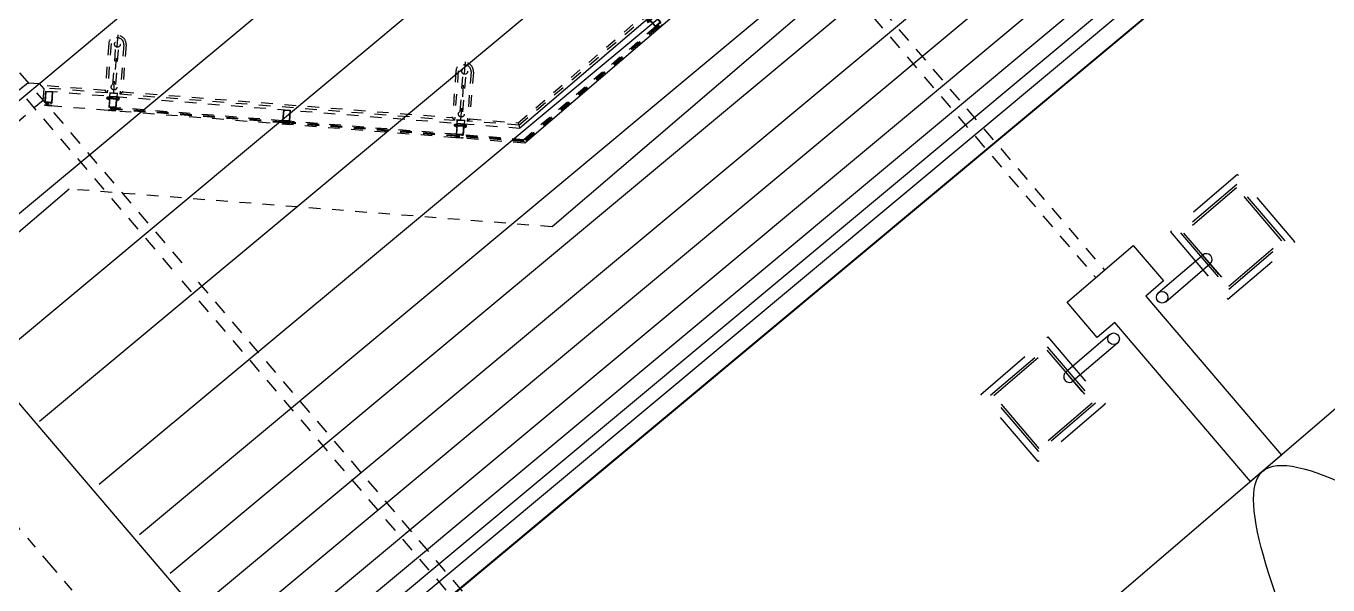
# Model space of a CAD drawing. Extents: x 146 to 670, y 614 to 806.
# Drawn here: x 390.37 to 401.59, y 704.67 to 709.48 of the extents above; entities that cross this region are included whole.
import ezdxf

# ---------------------------------------------------------------- set-up
doc = ezdxf.new("R2010")
doc.units = 0
doc.header["$LTSCALE"] = 0.5
doc.header["$MEASUREMENT"] = 0
for name, pattern in [('CENTER2', [1.125, 0.75, -0.125, 0.125, -0.125]), ('DASHDOTX2', [2, 1, -0.5, 0, -0.5]), ('DASHED2', [0.375, 0.25, -0.125]), ('HIDDEN', [0.375, 0.25, -0.125])]:
    doc.linetypes.add(name, pattern=pattern)
for name, color, linetype in [('2', 1, 'CONTINUOUS'), ('4', 3, 'CONTINUOUS'), ('6', 7, 'CONTINUOUS'), ('9', 1, 'DASHED2'), ('EJES', 6, 'CENTER2'), ('paredes', 1, 'CONTINUOUS'), ('PROYECCIONES', 6, 'HIDDEN'), ('talud', 5, 'CONTINUOUS'), ('texturas', 6, 'CONTINUOUS'), ('TUBERIA', 7, 'DASHDOTX2'), ('ventanas', 1, 'CONTINUOUS'), ('vidrio', 6, 'CONTINUOUS')]:
    doc.layers.add(name, color=color, linetype=linetype)

# ---------------------------------------------------------------- blocks, each defined once
blk = doc.blocks.new('apoymuro-cortina')
at = {"layer": 'vidrio', "color": 1, "linetype": 'Continuous'}
for p, q in [((0, 0), (-0.099, 0)), ((0, -0.057), (0, 0)), ((-0.125, -0.001), (-0.125, -0.057)), ((-0.119, 0), (-0.124, 0)), ((-0.124, -0.057), (-0.119, -0.057)), ((-0.122, -0.01), (-0.122, -0.003)), ((-0.122, -0.032), (-0.122, -0.013)), ((-0.096, -0.032), (-0.122, -0.032)), ((-0.122, -0.035), (-0.096, -0.035)), ((-0.122, -0.044), (-0.122, -0.035)), ((-0.122, -0.054), (-0.122, -0.048)), ((-0.121, -0.003), (-0.12, -0.003)), ((-0.12, -0.01), (-0.121, -0.01)), ((-0.121, -0.013), (-0.119, -0.013)), ((-0.119, -0.045), (-0.121, -0.045)), ((-0.121, -0.047), (-0.12, -0.047)), ((-0.12, -0.055), (-0.121, -0.055)), ((-0.12, -0.003), (-0.12, -0.004)), ((-0.12, -0.009), (-0.12, -0.01)), ((-0.12, -0.047), (-0.12, -0.048)), ((-0.12, -0.054), (-0.12, -0.055)), ((-0.119, -0.004), (-0.119, -0.001)), ((-0.119, -0.012), (-0.119, -0.009)), ((-0.119, -0.048), (-0.119, -0.045)), ((-0.119, -0.057), (-0.119, -0.054)), ((-0.1, -0.001), (-0.1, -0.004)), ((-0.1, -0.009), (-0.1, -0.012)), ((-0.1, -0.045), (-0.1, -0.048)), ((-0.1, -0.054), (-0.1, -0.057)), ((-0.099, -0.013), (-0.097, -0.013)), ((-0.097, -0.045), (-0.099, -0.045)), ((-0.099, -0.057), (-0.094, -0.057)), ((-0.098, -0.003), (-0.097, -0.003)), ((-0.098, -0.004), (-0.098, -0.003)), ((-0.098, -0.01), (-0.098, -0.009)), ((-0.097, -0.01), (-0.098, -0.01)), ((-0.098, -0.047), (-0.097, -0.047)), ((-0.098, -0.048), (-0.098, -0.047)), ((-0.098, -0.055), (-0.098, -0.054)), ((-0.097, -0.055), (-0.098, -0.055)), ((-0.096, -0.003), (-0.096, -0.01)), ((-0.096, -0.013), (-0.096, -0.032)), ((-0.096, -0.035), (-0.096, -0.044)), ((-0.096, -0.048), (-0.096, -0.054)), ((-0.094, -0.057), (0, -0.057)), ((-0.093, -0.003), (-0.093, -0.054)), ((-0.004, -0.003), (-0.093, -0.003)), ((-0.093, -0.055), (-0.004, -0.055)), ((-0.003, -0.054), (-0.003, -0.003))]:
    blk.add_line(p, q, dxfattribs=at)
at = {"layer": 'vidrio', "linetype": 'Continuous'}
for p, q in [((-0.04, 0.002), (-0.04, 0.005)), ((-0.04, 0.005), (0.031, 0.005)), ((0.027, 0.002), (-0.04, 0.002)), ((-0.032, 0.006), (-0.032, 0.008)), ((-0.032, 0.008), (-0.006, 0.008)), ((-0.006, 0.006), (-0.032, 0.006)), ((-0.009, 0.01), (-0.029, 0.01)), ((-0.029, 0.01), (-0.029, 0.008)), ((-0.029, 0.008), (-0.009, 0.008)), ((-0.028, 0.011), (-0.028, 0.02)), ((-0.026, 0.021), (-0.011, 0.021)), ((-0.011, 0.011), (-0.026, 0.011)), ((-0.024, 0.02), (-0.024, 0.011)), ((-0.015, 0.021), (-0.023, 0.021)), ((-0.014, 0.011), (-0.014, 0.02)), ((-0.009, 0.02), (-0.009, 0.011)), ((-0.009, 0.008), (-0.009, 0.01)), ((-0.006, 0.008), (-0.006, 0.006)), ((0.027, -0.059), (0.027, 0.002)), ((0.031, -0.063), (0.031, 0.005)), ((-0.105, -0.044), (-0.113, -0.044)), ((-0.04, -0.059), (0.027, -0.059)), ((-0.04, -0.063), (-0.04, -0.059)), ((0.031, -0.063), (-0.04, -0.063)), ((-0.032, -0.063), (-0.032, -0.065)), ((-0.006, -0.063), (-0.032, -0.063)), ((-0.032, -0.065), (-0.006, -0.065)), ((-0.029, -0.068), (-0.029, -0.065)), ((-0.029, -0.065), (-0.009, -0.065)), ((-0.009, -0.068), (-0.029, -0.068)), ((-0.028, -0.069), (-0.028, -0.078)), ((-0.011, -0.068), (-0.026, -0.068)), ((-0.026, -0.078), (-0.011, -0.078)), ((-0.013, -0.005), (-0.025, -0.005)), ((-0.025, -0.005), (-0.025, -0.052)), ((-0.025, -0.052), (-0.013, -0.052)), ((-0.025, -0.083), (-0.025, -0.078)), ((-0.013, -0.079), (-0.025, -0.079)), ((-0.013, -0.081), (-0.025, -0.081)), ((-0.025, -0.083), (-0.024, -0.084)), ((-0.013, -0.083), (-0.025, -0.083)), ((-0.024, -0.078), (-0.024, -0.069)), ((-0.014, -0.084), (-0.024, -0.084)), ((-0.015, -0.078), (-0.023, -0.078)), ((-0.015, -0.08), (-0.023, -0.08)), ((-0.015, -0.082), (-0.023, -0.082)), ((-0.019, -0.084), (-0.019, -0.084)), ((-0.014, -0.069), (-0.014, -0.078)), ((-0.013, -0.083), (-0.014, -0.084)), ((-0.013, -0.052), (-0.013, -0.005)), ((-0.013, -0.083), (-0.013, -0.078)), ((-0.009, -0.065), (-0.009, -0.068)), ((-0.009, -0.078), (-0.009, -0.069)), ((-0.006, -0.065), (-0.006, -0.063))]:
    blk.add_line(p, q, dxfattribs=at)
at = {"layer": 'vidrio', "color": 1, "linetype": 'Continuous', "extrusion": (0, 0, -1)}
for centre, major_axis, start_param, end_param in [((-0.099, -0.001), (0.000451, -0.000451), 2.356194, 3.926991), ((-0.124, -0.001), (0.000451, -0.000451), 2.356194, 3.926991), ((-0.124, -0.057), (0.000451, 0.000451), 2.356194, 3.926991), ((-0.121, -0.003), (0.000451, -0.000451), 2.356194, 3.926991), ((-0.121, -0.01), (0.000451, 0.000451), 2.356194, 3.926991), ((-0.121, -0.013), (0.000451, -0.000451), 2.356194, 3.926991), ((-0.121, -0.044), (0.000451, 0.000451), 2.356194, 3.926991), ((-0.121, -0.048), (0.000451, -0.000451), 2.356194, 3.926991), ((-0.121, -0.054), (0.000451, 0.000451), 2.356194, 3.926991), ((-0.119, -0.004), (0.000451, 0.000451), 2.356194, 3.926991), ((-0.119, -0.009), (0.000451, -0.000451), 2.356194, 3.926991), ((-0.119, -0.048), (0.000451, 0.000451), 2.356194, 3.926991), ((-0.119, -0.054), (0.000451, -0.000451), 2.356194, 3.926991), ((-0.119, -0.001), (0.000451, -0.000451), 3.926991, 5.497787), ((-0.119, -0.004), (0.000451, -0.000451), -0.785398, 0.785398), ((-0.119, -0.009), (0.000451, -0.000451), 3.926991, 5.497787), ((-0.119, -0.012), (0.000451, -0.000451), -0.785398, 0.785398), ((-0.119, -0.045), (0.000451, -0.000451), 3.926991, 5.497787), ((-0.119, -0.048), (0.000451, -0.000451), -0.785398, 0.785398), ((-0.119, -0.054), (0.000451, -0.000451), 3.926991, 5.497787), ((-0.119, -0.057), (0.000451, -0.000451), -0.785398, 0.785398), ((-0.099, -0.004), (0.000451, 0.000451), 2.356194, 3.926991), ((-0.099, -0.009), (0.000451, -0.000451), 2.356194, 3.926991), ((-0.099, -0.012), (0.000451, 0.000451), 2.356194, 3.926991), ((-0.099, -0.045), (0.000451, -0.000451), 2.356194, 3.926991), ((-0.099, -0.048), (0.000451, 0.000451), 2.356194, 3.926991), ((-0.099, -0.054), (0.000451, -0.000451), 2.356194, 3.926991), ((-0.099, -0.057), (0.000451, 0.000451), 2.356194, 3.926991), ((-0.099, -0.004), (0.000451, -0.000451), -0.785398, 0.785398), ((-0.099, -0.009), (0.000451, -0.000451), 3.926991, 5.497787), ((-0.099, -0.048), (0.000451, -0.000451), -0.785398, 0.785398), ((-0.099, -0.054), (0.000451, -0.000451), 3.926991, 5.497787), ((-0.097, -0.003), (0.000451, 0.000451), 5.497787, 7.068583), ((-0.097, -0.01), (0.000451, -0.000451), -0.785398, 0.785398), ((-0.097, -0.013), (0.000451, -0.000451), 3.926991, 5.497787), ((-0.097, -0.044), (0.000451, -0.000451), -0.785398, 0.785398), ((-0.097, -0.048), (0.000451, 0.000451), 5.497787, 7.068583), ((-0.093, -0.003), (0.000361, 0.000361), 3.926991, 5.497787), ((-0.093, -0.054), (0.000361, 0.000361), 2.356194, 3.926991)]:
    blk.add_ellipse(centre, major_axis=major_axis, ratio=1, start_param=start_param, end_param=end_param, dxfattribs=at)
at = {"layer": 'vidrio', "linetype": 'Continuous', "extrusion": (0, 0, -1)}
for centre, major_axis, start_param, end_param in [((-0.026, 0.016), (0.00325, -0.00325), 3.399063, 4.454918), ((-0.026, 0.015), (0.00325, -0.00325), 0.257471, 1.313326), ((-0.019, 0), (0.0144, -0.0144), 3.678281, 4.175701), ((-0.019, 0.031), (0.0144, 0.0144), 2.107484, 2.604904), ((-0.011, 0.016), (0.00325, -0.00325), 3.399063, 4.454918), ((-0.011, 0.015), (0.00325, -0.00325), 0.257471, 1.313326), ((-0.026, -0.073), (0.00325, 0.00325), 4.96986, 6.025715), ((-0.026, -0.074), (0.00325, 0.00325), 1.828267, 2.884122), ((-0.019, -0.088), (0.0144, 0.0144), 5.249077, 5.746497), ((-0.019, -0.058), (0.0144, -0.0144), 0.536688, 1.034108), ((-0.011, -0.073), (0.00325, 0.00325), 4.96986, 6.025715), ((-0.011, -0.074), (0.00325, 0.00325), 1.828267, 2.884122)]:
    blk.add_ellipse(centre, major_axis=major_axis, ratio=1, start_param=start_param, end_param=end_param, dxfattribs=at)
at = {"layer": 'vidrio', "color": 5, "linetype": 'Continuous', "extrusion": (0, 0, -1)}
for centre, major_axis, start_param, end_param in [((-0.004, -0.003), (0.000361, -0.000361), 3.926991, 5.497787), ((-0.004, -0.054), (0.000361, 0.000361), 0.785398, 2.356194)]:
    blk.add_ellipse(centre, major_axis=major_axis, ratio=1, start_param=start_param, end_param=end_param, dxfattribs=at)

msp = doc.modelspace()

# ---------------------------------------------------------------- linework, layer by layer
at = {"layer": '2', "ltscale": 2}
for p, q in [((405.563, 721.534, -1221.5), (388.949, 707.697, -1221.5)), ((406.136, 721.036, -1221.5), (389.522, 707.2, -1221.5)), ((406.726, 720.447, -1221.5), (390.112, 706.611, -1221.5)), ((407.106, 719.91, -1221.5), (390.492, 706.074, -1221.5)), ((407.62, 719.367, -1221.5), (391.006, 705.531, -1221.5)), ((407.967, 718.935, -1221.5), (391.353, 705.098, -1221.5)), ((408.231, 718.603, -1221.5), (391.617, 704.767, -1221.5)), ((408.464, 718.294, -1221.5), (391.851, 704.458, -1221.5)), ((408.671, 718.023, -1221.5), (392.057, 704.187, -1221.5)), ((408.866, 717.787, -1221.5), (392.253, 703.951, -1221.5)), ((409.043, 717.639, -1221.5), (392.429, 703.803, -1221.5)), ((409.081, 717.464, -1221.5), (392.467, 703.628, -1221.5)), ((409.209, 717.418, -1221.5), (392.595, 703.582, -1221.5)), ((409.325, 717.302, -1221.5), (392.692, 703.45, -1221.5))]:
    msp.add_line(p, q, dxfattribs=at)
at = {"layer": '4', "elevation": -1221.5}
msp.add_lwpolyline([(401.188, 705.785), (400.922, 705.558), (399.753, 706.926), (399.601, 706.796), (399.341, 707.1), (399.911, 707.587), (400.171, 707.283), (400.019, 707.153), (401.188, 705.785)], dxfattribs=at)
at = {"layer": '6', "ltscale": 2}
for p, q in [((392.692, 703.45, -1221.5), (377.53, 721.184, -1221.5)), ((409.306, 717.291, -1221.5), (392.691, 703.456, -1221.5))]:
    msp.add_line(p, q, dxfattribs=at)
at = {"layer": '9', "ltscale": 0.8}
for p, q in [((394.614, 708.643, -1221.5), (395.67, 709.547, -1221.5)), ((394.62, 708.623, -1221.5), (395.698, 709.544, -1221.5)), ((395.797, 709.47, -1221.5), (394.661, 708.498, -1221.5)), ((395.814, 709.472, -1221.5), (394.664, 708.489, -1221.5)), ((395.816, 709.469, -1221.5), (394.665, 708.485, -1221.5)), ((395.819, 709.465, -1221.5), (394.667, 708.48, -1221.5)), ((391.13, 708.901, -1221.5), (391.169, 709.41, -1221.5)), ((391.087, 709.325, -1221.5), (391.056, 708.922, -1221.5)), ((391.107, 709.324, -1221.5), (391.074, 708.9, -1221.5)), ((391.123, 708.974, -1221.5), (391.148, 709.299, -1221.5)), ((391.148, 708.972, -1221.5), (391.173, 709.297, -1221.5)), ((391.217, 709.315, -1221.5), (391.184, 708.891, -1221.5)), ((391.237, 709.314, -1221.5), (391.205, 708.91, -1221.5)), ((394.12, 708.668, -1221.5), (394.16, 709.177, -1221.5)), ((394.078, 709.092, -1221.5), (394.047, 708.688, -1221.5)), ((394.098, 709.09, -1221.5), (394.065, 708.666, -1221.5)), ((394.114, 708.74, -1221.5), (394.139, 709.065, -1221.5)), ((394.138, 708.738, -1221.5), (394.164, 709.063, -1221.5)), ((394.208, 709.081, -1221.5), (394.175, 708.658, -1221.5)), ((394.228, 709.08, -1221.5), (394.196, 708.676, -1221.5)), ((390.392, 708.988, -1221.5), (388.378, 707.265, -1221.5)), ((390.392, 708.988, -1221.5), (390.492, 708.98, -1221.5)), ((390.53, 708.935, -1221.5), (390.492, 708.98, -1221.5)), ((390.508, 708.961, -1221.5), (390.512, 708.964, -1221.5)), ((391.056, 708.922, -1221.5), (390.512, 708.964, -1221.5)), ((390.522, 708.836, -1221.5), (390.53, 708.935, -1221.5)), ((391.074, 708.9, -1221.5), (390.523, 708.943, -1221.5)), ((390.538, 708.817, -1221.5), (390.546, 708.916, -1221.5)), ((390.539, 708.823, -1221.5), (390.546, 708.916, -1221.5)), ((390.542, 708.824, -1221.5), (390.549, 708.912, -1221.5)), ((390.546, 708.916, -1221.5), (394.629, 708.597, -1221.5)), ((390.546, 708.916, -1221.5), (390.603, 708.912, -1221.5)), ((390.549, 708.913, -1221.5), (390.6, 708.909, -1221.5)), ((390.6, 708.908, -1221.5), (390.593, 708.82, -1221.5)), ((390.603, 708.912, -1221.5), (390.596, 708.813, -1221.5)), ((391.074, 708.9, -1221.5), (391.056, 708.922, -1221.5)), ((391.184, 708.891, -1221.5), (391.205, 708.91, -1221.5)), ((391.205, 708.91, -1221.5), (394.047, 708.688, -1221.5)), ((390.522, 708.836, -1221.5), (388.508, 707.113, -1221.5)), ((394.671, 708.468, -1221.5), (390.511, 708.794, -1221.5)), ((390.536, 708.792, -1221.5), (390.537, 708.797, -1221.5)), ((390.537, 708.798, -1221.5), (390.541, 708.798, -1221.5)), ((390.593, 708.787, -1221.5), (390.537, 708.792, -1221.5)), ((390.538, 708.818, -1221.5), (390.539, 708.823, -1221.5)), ((390.542, 708.817, -1221.5), (390.539, 708.817, -1221.5)), ((390.539, 708.797, -1221.5), (390.539, 708.795, -1221.5)), ((390.54, 708.796, -1221.5), (390.539, 708.797, -1221.5)), ((390.54, 708.794, -1221.5), (390.546, 708.794, -1221.5)), ((390.541, 708.82, -1221.5), (390.541, 708.818, -1221.5)), ((390.541, 708.818, -1221.5), (390.542, 708.818, -1221.5)), ((390.593, 708.819, -1221.5), (390.542, 708.823, -1221.5)), ((390.548, 708.82, -1221.5), (390.542, 708.82, -1221.5)), ((390.546, 708.797, -1221.5), (390.549, 708.797, -1221.5)), ((390.547, 708.796, -1221.5), (390.546, 708.796, -1221.5)), ((390.547, 708.818, -1221.5), (390.549, 708.818, -1221.5)), ((390.55, 708.816, -1221.5), (390.547, 708.816, -1221.5)), ((390.547, 708.795, -1221.5), (390.547, 708.796, -1221.5)), ((390.549, 708.818, -1221.5), (390.549, 708.819, -1221.5)), ((390.549, 708.796, -1221.5), (390.549, 708.794, -1221.5)), ((390.55, 708.794, -1221.5), (390.559, 708.793, -1221.5)), ((390.551, 708.819, -1221.5), (390.551, 708.817, -1221.5)), ((390.551, 708.81, -1221.5), (390.551, 708.802, -1221.5)), ((390.561, 708.819, -1221.5), (390.552, 708.819, -1221.5)), ((390.559, 708.793, -1221.5), (390.561, 708.819, -1221.5)), ((390.564, 708.818, -1221.5), (390.562, 708.793, -1221.5)), ((390.562, 708.793, -1221.5), (390.58, 708.791, -1221.5)), ((390.582, 708.817, -1221.5), (390.564, 708.818, -1221.5)), ((390.572, 708.801, -1221.5), (390.573, 708.809, -1221.5)), ((390.581, 708.792, -1221.5), (390.581, 708.794, -1221.5)), ((390.582, 708.794, -1221.5), (390.585, 708.794, -1221.5)), ((390.583, 708.814, -1221.5), (390.583, 708.816, -1221.5)), ((390.587, 708.813, -1221.5), (390.583, 708.814, -1221.5)), ((390.584, 708.793, -1221.5), (390.584, 708.792, -1221.5)), ((390.585, 708.793, -1221.5), (390.584, 708.793, -1221.5)), ((390.584, 708.791, -1221.5), (390.591, 708.79, -1221.5)), ((390.586, 708.816, -1221.5), (390.585, 708.815, -1221.5)), ((390.585, 708.815, -1221.5), (390.587, 708.815, -1221.5)), ((390.593, 708.816, -1221.5), (390.586, 708.817, -1221.5)), ((390.59, 708.794, -1221.5), (390.593, 708.794, -1221.5)), ((390.591, 708.792, -1221.5), (390.59, 708.793, -1221.5)), ((390.591, 708.791, -1221.5), (390.591, 708.792, -1221.5)), ((390.592, 708.814, -1221.5), (390.593, 708.814, -1221.5)), ((390.595, 708.813, -1221.5), (390.592, 708.813, -1221.5)), ((390.593, 708.814, -1221.5), (390.593, 708.815, -1221.5)), ((390.594, 708.793, -1221.5), (390.594, 708.788, -1221.5)), ((391.184, 708.891, -1221.5), (394.065, 708.666, -1221.5)), ((392.6, 708.65, -1221.5), (391.125, 708.765, -1221.5)), ((391.125, 708.757, -1221.5), (391.125, 708.765, -1221.5)), ((392.599, 708.646, -1221.5), (391.125, 708.761, -1221.5)), ((392.599, 708.642, -1221.5), (391.125, 708.757, -1221.5)), ((392.587, 708.661, -1221.5), (391.149, 708.773, -1221.5)), ((392.587, 708.663, -1221.5), (392.594, 708.756, -1221.5)), ((392.59, 708.664, -1221.5), (392.597, 708.752, -1221.5)), ((392.594, 708.756, -1221.5), (392.651, 708.752, -1221.5)), ((392.597, 708.753, -1221.5), (392.648, 708.749, -1221.5)), ((392.648, 708.748, -1221.5), (392.641, 708.66, -1221.5)), ((392.651, 708.752, -1221.5), (392.644, 708.653, -1221.5)), ((394.065, 708.666, -1221.5), (394.047, 708.688, -1221.5)), ((394.175, 708.658, -1221.5), (394.196, 708.676, -1221.5)), ((394.196, 708.676, -1221.5), (394.614, 708.643, -1221.5)), ((392.584, 708.632, -1221.5), (392.585, 708.637, -1221.5)), ((392.585, 708.638, -1221.5), (392.589, 708.638, -1221.5)), ((392.641, 708.627, -1221.5), (392.585, 708.631, -1221.5)), ((392.586, 708.658, -1221.5), (392.587, 708.663, -1221.5)), ((392.59, 708.657, -1221.5), (392.587, 708.657, -1221.5)), ((392.587, 708.636, -1221.5), (392.587, 708.635, -1221.5)), ((392.588, 708.636, -1221.5), (392.587, 708.636, -1221.5)), ((392.588, 708.634, -1221.5), (392.594, 708.634, -1221.5)), ((392.589, 708.659, -1221.5), (392.589, 708.658, -1221.5)), ((392.589, 708.658, -1221.5), (392.59, 708.658, -1221.5)), ((392.641, 708.659, -1221.5), (392.59, 708.663, -1221.5)), ((392.596, 708.66, -1221.5), (392.59, 708.66, -1221.5)), ((392.594, 708.637, -1221.5), (392.597, 708.637, -1221.5)), ((392.595, 708.636, -1221.5), (392.594, 708.636, -1221.5)), ((392.595, 708.658, -1221.5), (392.597, 708.657, -1221.5)), ((392.598, 708.656, -1221.5), (392.595, 708.656, -1221.5)), ((392.595, 708.634, -1221.5), (392.595, 708.636, -1221.5)), ((392.597, 708.657, -1221.5), (392.597, 708.659, -1221.5)), ((392.597, 708.636, -1221.5), (392.597, 708.634, -1221.5)), ((392.598, 708.634, -1221.5), (392.607, 708.633, -1221.5)), ((392.599, 708.659, -1221.5), (392.599, 708.657, -1221.5)), ((392.599, 708.65, -1221.5), (392.599, 708.642, -1221.5)), ((392.609, 708.659, -1221.5), (392.6, 708.659, -1221.5)), ((392.607, 708.633, -1221.5), (392.609, 708.659, -1221.5)), ((392.612, 708.658, -1221.5), (392.61, 708.633, -1221.5)), ((392.61, 708.633, -1221.5), (392.628, 708.631, -1221.5)), ((392.63, 708.657, -1221.5), (392.612, 708.658, -1221.5)), ((392.62, 708.64, -1221.5), (392.621, 708.649, -1221.5)), ((394.095, 708.529, -1221.5), (392.62, 708.644, -1221.5)), ((394.095, 708.525, -1221.5), (392.62, 708.64, -1221.5)), ((394.095, 708.533, -1221.5), (392.621, 708.649, -1221.5)), ((392.629, 708.632, -1221.5), (392.629, 708.634, -1221.5)), ((392.63, 708.634, -1221.5), (392.633, 708.634, -1221.5)), ((392.631, 708.654, -1221.5), (392.631, 708.656, -1221.5)), ((392.635, 708.653, -1221.5), (392.631, 708.653, -1221.5)), ((392.632, 708.633, -1221.5), (392.632, 708.632, -1221.5)), ((392.633, 708.633, -1221.5), (392.632, 708.633, -1221.5)), ((392.632, 708.631, -1221.5), (392.639, 708.63, -1221.5)), ((392.634, 708.656, -1221.5), (392.633, 708.655, -1221.5)), ((392.633, 708.655, -1221.5), (392.635, 708.654, -1221.5)), ((392.641, 708.656, -1221.5), (392.634, 708.657, -1221.5)), ((392.638, 708.634, -1221.5), (392.641, 708.633, -1221.5)), ((392.639, 708.632, -1221.5), (392.638, 708.632, -1221.5)), ((392.639, 708.631, -1221.5), (392.639, 708.632, -1221.5)), ((392.64, 708.654, -1221.5), (392.641, 708.654, -1221.5)), ((392.643, 708.653, -1221.5), (392.64, 708.653, -1221.5)), ((392.641, 708.654, -1221.5), (392.641, 708.655, -1221.5)), ((392.642, 708.633, -1221.5), (392.642, 708.628, -1221.5)), ((394.082, 708.544, -1221.5), (392.644, 708.656, -1221.5)), ((394.62, 708.623, -1221.5), (394.175, 708.658, -1221.5)), ((394.614, 708.643, -1221.5), (394.629, 708.597, -1221.5)), ((394.664, 708.489, -1221.5), (394.116, 708.532, -1221.5)), ((394.665, 708.485, -1221.5), (394.116, 708.528, -1221.5)), ((394.667, 708.48, -1221.5), (394.116, 708.524, -1221.5)), ((394.661, 708.498, -1221.5), (394.14, 708.539, -1221.5)), ((394.905, 707.748, -1221.5), (390.746, 708.073, -1221.5))]:
    msp.add_line(p, q, dxfattribs=at)
for centre in [(391.162, 709.319, -1221.5), (394.153, 709.086, -1221.5), (391.133, 708.951, -1221.5), (394.124, 708.718, -1221.5)]:
    msp.add_circle(centre, 0.025, dxfattribs=at)
for centre, radius in [((391.162, 709.319, -1221.5), 0.075), ((391.162, 709.319, -1221.5), 0.055), ((394.153, 709.086, -1221.5), 0.075), ((394.153, 709.086, -1221.5), 0.055)]:
    msp.add_arc(centre, radius, 355.53, 175.53, dxfattribs=at)
for centre, major_axis, start_param, end_param in [((390.549, 708.912, -1221.5), (0.000388, 0.000332), 0.785398, 2.356194), ((390.537, 708.792, -1221.5), (0.000485, 0.000415), 2.356194, 3.926991), ((390.537, 708.797, -1221.5), (-0.000415, 0.000485), -0.785398, 0.785398), ((390.539, 708.818, -1221.5), (0.000485, 0.000415), 2.356194, 3.926991), ((390.54, 708.795, -1221.5), (0.000485, 0.000415), 2.356194, 3.926991), ((390.541, 708.797, -1221.5), (-0.000415, 0.000485), 2.356194, 3.926991), ((390.541, 708.797, -1221.5), (-0.000415, 0.000485), 3.926991, 5.497787), ((390.542, 708.824, -1221.5), (0.000388, 0.000332), 2.356194, 3.926991), ((390.542, 708.817, -1221.5), (-0.000415, 0.000485), 3.926991, 5.497787), ((390.542, 708.817, -1221.5), (-0.000415, 0.000485), 2.356194, 3.926991), ((390.546, 708.797, -1221.5), (-0.000415, 0.000485), -0.785398, 0.785398), ((390.546, 708.797, -1221.5), (0.000485, 0.000415), 2.356194, 3.926991), ((390.546, 708.795, -1221.5), (-0.000415, 0.000485), 2.356194, 3.926991), ((390.547, 708.817, -1221.5), (-0.000415, 0.000485), -0.785398, 0.785398), ((390.547, 708.817, -1221.5), (0.000485, 0.000415), 2.356194, 3.926991), ((390.548, 708.819, -1221.5), (0.000485, 0.000415), 5.497787, 7.068583), ((390.549, 708.796, -1221.5), (-0.000415, 0.000485), 3.926991, 5.497787), ((390.55, 708.794, -1221.5), (0.000485, 0.000415), 2.356194, 3.926991), ((390.55, 708.817, -1221.5), (-0.000415, 0.000485), 2.356194, 3.926991), ((390.552, 708.819, -1221.5), (-0.000415, 0.000485), -0.785398, 0.785398), ((390.58, 708.792, -1221.5), (-0.000415, 0.000485), 2.356194, 3.926991), ((390.582, 708.794, -1221.5), (-0.000415, 0.000485), -0.785398, 0.785398), ((390.582, 708.816, -1221.5), (-0.000415, 0.000485), 3.926991, 5.497787), ((390.583, 708.814, -1221.5), (0.000485, 0.000415), 2.356194, 3.926991), ((390.584, 708.792, -1221.5), (0.000485, 0.000415), 2.356194, 3.926991), ((390.585, 708.794, -1221.5), (-0.000415, 0.000485), 2.356194, 3.926991), ((390.585, 708.794, -1221.5), (-0.000415, 0.000485), 3.926991, 5.497787), ((390.586, 708.816, -1221.5), (-0.000415, 0.000485), -0.785398, 0.785398), ((390.587, 708.814, -1221.5), (-0.000415, 0.000485), 3.926991, 5.497787), ((390.587, 708.814, -1221.5), (-0.000415, 0.000485), 2.356194, 3.926991), ((390.59, 708.793, -1221.5), (0.000485, 0.000415), 2.356194, 3.926991), ((390.59, 708.793, -1221.5), (-0.000415, 0.000485), -0.785398, 0.785398), ((390.592, 708.814, -1221.5), (-0.000415, 0.000485), -0.785398, 0.785398), ((390.592, 708.814, -1221.5), (0.000485, 0.000415), 2.356194, 3.926991), ((390.591, 708.791, -1221.5), (-0.000415, 0.000485), 2.356194, 3.926991), ((390.593, 708.82, -1221.5), (0.000388, 0.000332), 3.926991, 5.497787), ((390.593, 708.816, -1221.5), (0.000485, 0.000415), 5.497787, 7.068583), ((390.593, 708.793, -1221.5), (-0.000415, 0.000485), 3.926991, 5.497787), ((390.593, 708.788, -1221.5), (-0.000415, 0.000485), 2.356194, 3.926991), ((390.595, 708.813, -1221.5), (-0.000415, 0.000485), 2.356194, 3.926991), ((392.597, 708.752, -1221.5), (0.000388, 0.000332), 0.785398, 2.356194), ((392.585, 708.632, -1221.5), (0.000485, 0.000415), 2.356194, 3.926991), ((392.585, 708.637, -1221.5), (-0.000415, 0.000485), -0.785398, 0.785398), ((392.587, 708.658, -1221.5), (0.000485, 0.000415), 2.356194, 3.926991), ((392.588, 708.635, -1221.5), (0.000485, 0.000415), 2.356194, 3.926991), ((392.589, 708.637, -1221.5), (-0.000415, 0.000485), 2.356194, 3.926991), ((392.589, 708.637, -1221.5), (-0.000415, 0.000485), 3.926991, 5.497787), ((392.59, 708.664, -1221.5), (0.000388, 0.000332), 2.356194, 3.926991), ((392.59, 708.657, -1221.5), (-0.000415, 0.000485), 3.926991, 5.497787), ((392.59, 708.657, -1221.5), (-0.000415, 0.000485), 2.356194, 3.926991), ((392.594, 708.637, -1221.5), (-0.000415, 0.000485), -0.785398, 0.785398), ((392.594, 708.637, -1221.5), (0.000485, 0.000415), 2.356194, 3.926991), ((392.594, 708.634, -1221.5), (-0.000415, 0.000485), 2.356194, 3.926991), ((392.595, 708.657, -1221.5), (-0.000415, 0.000485), -0.785398, 0.785398), ((392.595, 708.657, -1221.5), (0.000485, 0.000415), 2.356194, 3.926991), ((392.596, 708.659, -1221.5), (0.000485, 0.000415), 5.497787, 7.068583), ((392.597, 708.636, -1221.5), (-0.000415, 0.000485), 3.926991, 5.497787), ((392.598, 708.634, -1221.5), (0.000485, 0.000415), 2.356194, 3.926991), ((392.598, 708.657, -1221.5), (-0.000415, 0.000485), 2.356194, 3.926991), ((392.6, 708.659, -1221.5), (-0.000415, 0.000485), -0.785398, 0.785398), ((392.628, 708.632, -1221.5), (-0.000415, 0.000485), 2.356194, 3.926991), ((392.63, 708.634, -1221.5), (-0.000415, 0.000485), -0.785398, 0.785398), ((392.63, 708.656, -1221.5), (-0.000415, 0.000485), 3.926991, 5.497787), ((392.631, 708.654, -1221.5), (0.000485, 0.000415), 2.356194, 3.926991), ((392.632, 708.631, -1221.5), (0.000485, 0.000415), 2.356194, 3.926991), ((392.633, 708.633, -1221.5), (-0.000415, 0.000485), 3.926991, 5.497787), ((392.633, 708.633, -1221.5), (-0.000415, 0.000485), 2.356194, 3.926991), ((392.634, 708.656, -1221.5), (-0.000415, 0.000485), -0.785398, 0.785398), ((392.635, 708.654, -1221.5), (-0.000415, 0.000485), 2.356194, 3.926991), ((392.635, 708.654, -1221.5), (-0.000415, 0.000485), 3.926991, 5.497787), ((392.638, 708.633, -1221.5), (-0.000415, 0.000485), -0.785398, 0.785398), ((392.638, 708.633, -1221.5), (0.000485, 0.000415), 2.356194, 3.926991), ((392.64, 708.653, -1221.5), (-0.000415, 0.000485), -0.785398, 0.785398), ((392.64, 708.653, -1221.5), (0.000485, 0.000415), 2.356194, 3.926991), ((392.639, 708.631, -1221.5), (-0.000415, 0.000485), 2.356194, 3.926991), ((392.641, 708.66, -1221.5), (0.000388, 0.000332), 3.926991, 5.497787), ((392.641, 708.655, -1221.5), (0.000485, 0.000415), 5.497787, 7.068583), ((392.641, 708.633, -1221.5), (-0.000415, 0.000485), 3.926991, 5.497787), ((392.641, 708.628, -1221.5), (-0.000415, 0.000485), 2.356194, 3.926991), ((392.643, 708.653, -1221.5), (-0.000415, 0.000485), 2.356194, 3.926991)]:
    msp.add_ellipse(centre, major_axis=major_axis, ratio=1, start_param=start_param, end_param=end_param, dxfattribs=at)
at = {"layer": 'EJES', "ltscale": 0.5}
msp.add_line((387.983, 707.882, -1221.5), (395.86, 698.668, -1221.5), dxfattribs=at)
at = {"layer": 'paredes', "color": 6}
msp.add_line((401.402, 714.224, -1221.5), (394.671, 708.468, -1221.5), dxfattribs=at)
at = {"layer": 'PROYECCIONES'}
for p, q in [((386.578, 713.295, -1221.5), (391.66, 707.35, -1221.5)), ((386.664, 713.348, -1221.5), (391.737, 707.415, -1221.5)), ((397.016, 710.473, -1221.5), (399.664, 707.376, -1221.5)), ((396.94, 710.408, -1221.5), (399.588, 707.311, -1221.5)), ((391.717, 707.284, -1221.5), (395.027, 703.412, -1221.5)), ((391.858, 707.273, -1221.5), (395.103, 703.477, -1221.5))]:
    msp.add_line(p, q, dxfattribs=at)
at = {"layer": 'talud'}
msp.add_line((411.769, 714.832, -1221.5), (394.186, 699.799, -1221.5), dxfattribs=at)
at = {"layer": 'texturas', "color": 1}
for p, q in [((404.168, 715.668, -1221.5), (394.905, 707.748, -1221.5)), ((390.746, 708.073, -1221.5), (387.991, 705.718, -1221.5))]:
    msp.add_line(p, q, dxfattribs=at)
at = {"layer": 'texturas'}
msp.add_spline([(401.567, 703.477, -1221.5), (401.027, 705.647, -1221.5), (403.087, 704.777, -1221.5)], degree=3, dxfattribs=at)
at = {"layer": 'TUBERIA', "color": 1}
for p, q in [((400.127, 707.18, -1221.5), (400.507, 707.505, -1221.5)), ((400.649, 707.34, -1221.5), (400.507, 707.505, -1221.5)), ((400.192, 707.104, -1221.5), (400.572, 707.429, -1221.5)), ((399.709, 706.823, -1221.5), (399.329, 706.498, -1221.5)), ((399.774, 706.747, -1221.5), (399.394, 706.422, -1221.5)), ((399.471, 706.333, -1221.5), (399.329, 706.498, -1221.5))]:
    msp.add_line(p, q, dxfattribs=at)
at = {"layer": 'TUBERIA', "color": 1, "elevation": -1221.5}
for points in [[(400.232, 707.704), (400.726, 707.126), (401.304, 707.62), (400.81, 708.198)], [(400.317, 707.698), (400.733, 707.211), (401.219, 707.627), (400.803, 708.113)], [(400.345, 707.695), (400.735, 707.239), (401.191, 707.629), (400.801, 708.085)], [(399.176, 706.801), (399.669, 706.223), (399.092, 705.729), (398.598, 706.307)], [(399.169, 706.716), (399.585, 706.23), (399.098, 705.814), (398.682, 706.3)], [(399.167, 706.688), (399.557, 706.232), (399.101, 705.842), (398.711, 706.298)]]:
    msp.add_lwpolyline(points, close=True, dxfattribs=at)
at = {"layer": 'TUBERIA', "color": 1, "linetype": 'Continuous'}
for centre in [(400.16, 707.142, -1221.5), (399.742, 706.785, -1221.5)]:
    msp.add_circle(centre, 0.05, dxfattribs=at)
for centre, start, end in [((400.54, 707.467, -1221.5), 310.53, 130.53), ((399.362, 706.46, -1221.5), 130.53, 310.53)]:
    msp.add_arc(centre, 0.05, start, end, dxfattribs=at)
at = {"layer": 'ventanas'}
msp.add_line((401.321, 714.319, -1221.5), (394.629, 708.597, -1221.5), dxfattribs=at)

# ---------------------------------------------------------------- block references
at = {"layer": '9', "ltscale": 0.8, "xscale": -1}
for p, rotation in [((395.778, 709.58, -1221.5), 310.5300000000009), ((391.156, 708.869, -1221.5), 265.5300000000004), ((394.147, 708.635, -1221.5), 265.5300000000004)]:
    msp.add_blockref('apoymuro-cortina', p, dxfattribs=dict(at, rotation=rotation))

doc.saveas('drawing.dxf')
